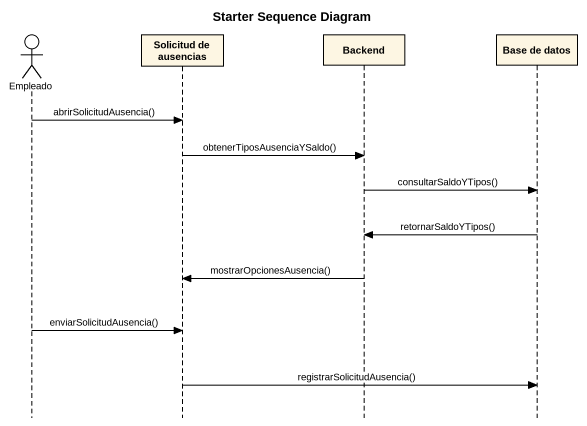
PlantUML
@startuml
title Starter Sequence Diagram
hide footbox
actor Empleado
participant "Solicitud de ausencias" as Solicitud_de_ausencias
participant Backend
participant "Base de datos" as Base_de_datos

Empleado -> Solicitud_de_ausencias : abrirSolicitudAusencia()
Solicitud_de_ausencias -> Backend : obtenerTiposAusenciaYSaldo()
Backend -> Base_de_datos : consultarSaldoYTipos()
Base_de_datos -> Backend : retornarSaldoYTipos()
Backend -> Solicitud_de_ausencias : mostrarOpcionesAusencia()
Empleado -> Solicitud_de_ausencias : enviarSolicitudAusencia()
Solicitud_de_ausencias -> Base_de_datos : registrarSolicitudAusencia()
@enduml
